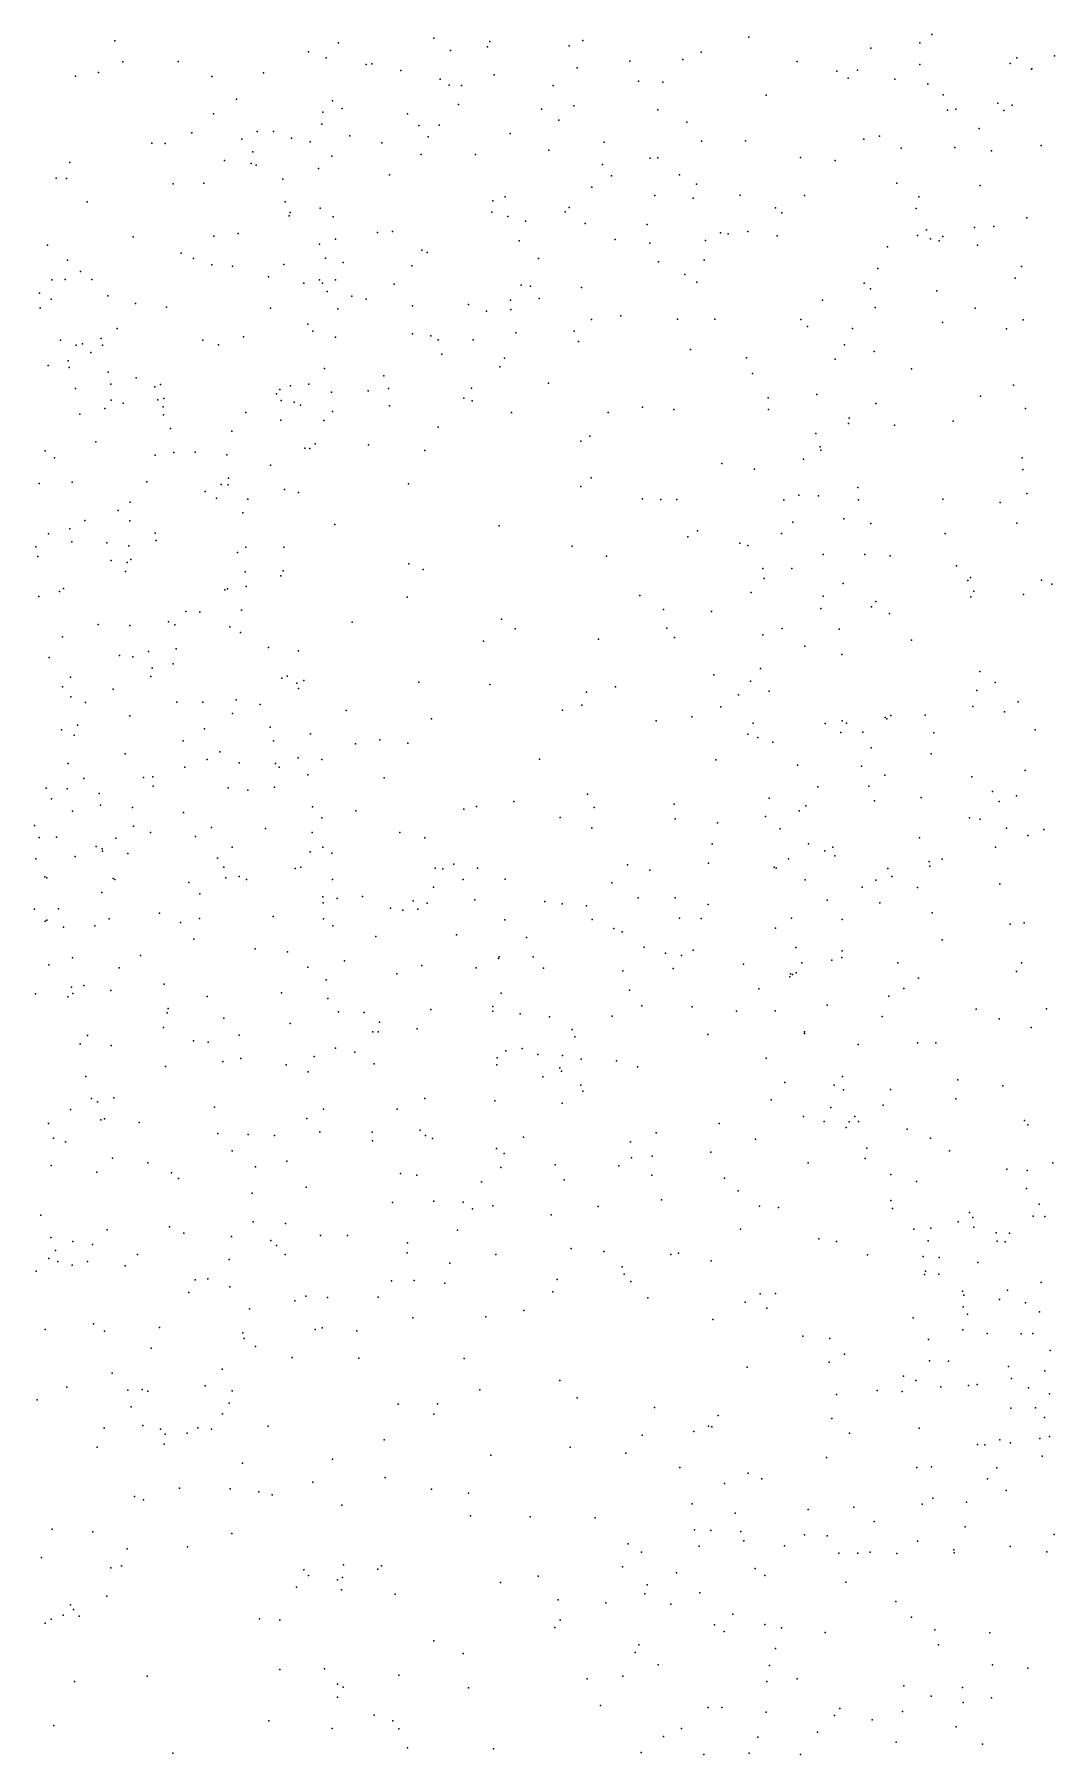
# Model space of a CAD drawing. Header units: metres. Extents: x -23.9 to 23.9, y -28.5 to 28.5.
# Drawn here: x -1.802 to -1.093, y -2.386 to -1.191 of the extents above; entities that cross this region are included whole.
import ezdxf

# ---------------------------------------------------------------- set-up
doc = ezdxf.new("R2010")
doc.units = ezdxf.units.M

msp = doc.modelspace()

# ---------------------------------------------------------------- linework, layer by layer
for p in [(-1.7461, -1.1952, 1.2431), (-1.5244, -1.1933, 5.9861), (-1.421, -1.195, 0.9179), (-1.3057, -1.1927, -0.9183), (-1.1786, -1.1907, -6.1138), (-1.6116, -1.2029, 5.1668), (-1.5994, -1.2071, 5.3288), (-1.5907, -1.1965, -1.254), (-1.5129, -1.2018, -2.042), (-1.4873, -1.1994, 5.8048), (-1.4855, -1.1957, 5.5942), (-1.4304, -1.1986, 6.1459), (-1.3388, -1.203, 25.8389), (-1.2209, -1.2002, -0.818), (-1.1869, -1.1965, -0.3167), (-1.1195, -1.2069, -6.6306), (-1.0932, -1.2056, -5.559), (-1.7575, -1.2171, 7.0486), (-1.7405, -1.2097, -1.0516), (-1.7022, -1.2095, 4.9156), (-1.6429, -1.2174, -1.8235), (-1.5715, -1.2117, -0.0176), (-1.5676, -1.2112, -1.0823), (-1.5474, -1.2157, 5.5079), (-1.4825, -1.2187, 6.1002), (-1.425, -1.2139, 0.4101), (-1.3882, -1.2094, -0.089), (-1.3514, -1.2082, -1.0085), (-1.272, -1.2096, -0.1978), (-1.2445, -1.2162, -5.8397), (-1.2301, -1.2156, -5.9546), (-1.1869, -1.2116, -0.7242), (-1.1241, -1.2109, -2.8122), (-1.1092, -1.2149, -6.124), (-1.1089, -1.2146, -6.7548), (-1.7735, -1.2197, 0.0475), (-1.6788, -1.22, -1.6894), (-1.5201, -1.2219, -20.4906), (-1.5138, -1.2259, 5.7379), (-1.5052, -1.2261, -1.1648), (-1.4416, -1.2263, -0.9905), (-1.3823, -1.2231, 6.3014), (-1.3654, -1.224, 6.4009), (-1.2366, -1.2212, -0.2583), (-1.2043, -1.2217, -5.7155), (-1.1813, -1.225, 24.6115), (-1.6617, -1.2356, -1.457), (-1.5948, -1.2369, 5.9397), (-1.5882, -1.2421, -1.9087), (-1.5074, -1.2395, 0.2676), (-1.4497, -1.2426, 1.0253), (-1.4272, -1.2403, 6.2211), (-1.3688, -1.2431, 0.5162), (-1.2936, -1.2329, -2.1638), (-1.1705, -1.2328, -0.507), (-1.1676, -1.2434, -5.9349), (-1.1617, -1.2427, 25.7652), (-1.1326, -1.2385, -2.7238), (-1.1227, -1.2398, -6.0415), (-1.6776, -1.246, -1.027), (-1.6022, -1.2531, 5.238), (-1.6016, -1.2447, 5.8578), (-1.5427, -1.246, 24.5142), (-1.535, -1.2539, 1.1431), (-1.5207, -1.2537, 6.8565), (-1.4376, -1.2502, 6.7268), (-1.3486, -1.2516, 0.6262), (-1.1284, -1.2437, -5.6967), (-1.7204, -1.2662, 1.2682), (-1.7111, -1.2665, 0.1055), (-1.6926, -1.2591, 22.7137), (-1.658, -1.2634, -1.5663), (-1.6473, -1.2583, 5.015), (-1.6358, -1.2583, -0.0531), (-1.6233, -1.2628, 1.2121), (-1.6103, -1.2653, -1.3752), (-1.5829, -1.2611, -1.0104), (-1.5607, -1.2661, 5.6595), (-1.5284, -1.262, -1.9706), (-1.4714, -1.2596, 6.1564), (-1.4061, -1.2656, 0.9683), (-1.3386, -1.2648, 0.6982), (-1.308, -1.2647, -1.042), (-1.2258, -1.2634, -0.6942), (-1.2148, -1.2614, -0.4005), (-1.1456, -1.2561, -6.7097), (-1.6699, -1.2784, 24.525), (-1.6502, -1.2724, 6.9567), (-1.5954, -1.2753, 5.4153), (-1.5332, -1.2742, -0.0918), (-1.4956, -1.2741, -1.0181), (-1.4445, -1.2712, -2.0476), (-1.3741, -1.2768, -0.8794), (-1.3689, -1.2764, 0.8876), (-1.2698, -1.2763, -0.3278), (-1.2456, -1.2783, 24.5696), (-1.1999, -1.2697, -1.0252), (-1.1625, -1.2694, -2.8517), (-1.137, -1.2716, -6.7984), (-1.1026, -1.268, -5.9204), (-1.787, -1.2906, 5.8513), (-1.7796, -1.2908, -0.0569), (-1.7773, -1.2798, -0.9738), (-1.6514, -1.2804, 5.9352), (-1.648, -1.2816, 0.1328), (-1.6295, -1.2912, -1.6942), (-1.6046, -1.2839, -1.8037), (-1.5553, -1.2882, 6.0823), (-1.4072, -1.2811, 24.521), (-1.401, -1.289, 6.4788), (-1.3538, -1.2884, -0.2208), (-1.7055, -1.2945, -0.0631), (-1.6842, -1.2941, 5.7274), (-1.4148, -1.2969, 6.404), (-1.371, -1.3026, 0.4507), (-1.3421, -1.2947, 0.8179), (-1.3116, -1.3025, -0.7453), (-1.267, -1.3026, 25.8288), (-1.2028, -1.2942, -2.1541), (-1.145, -1.2958, -3.0147), (-1.7653, -1.307, 4.8019), (-1.6278, -1.3071, 5.6583), (-1.6243, -1.3145, -1.6178), (-1.6034, -1.3114, -0.9353), (-1.4841, -1.3142, -0.1737), (-1.4836, -1.3063, -1.2234), (-1.4749, -1.3035, 1.0963), (-1.4332, -1.314, 6.5801), (-1.4305, -1.3109, -1.1749), (-1.3443, -1.3045, -2.091), (-1.2871, -1.3112, -0.6771), (-1.2827, -1.3147, -0.4337), (-1.1893, -1.3118, -6.6757), (-1.1876, -1.3035, -2.7896), (-1.6251, -1.3169, 5.0585), (-1.5945, -1.3176, -1.4261), (-1.473, -1.3173, 0.2677), (-1.4609, -1.3204, -0.8694), (-1.4193, -1.3221, 0.3412), (-1.3762, -1.3228, -0.8018), (-1.1821, -1.3265, -2.6562), (-1.1489, -1.3248, -2.5778), (-1.1354, -1.3241, -3.0856), (-1.1125, -1.3183, 25.7419), (-1.793, -1.3372, 5.779), (-1.7335, -1.3313, -0.1564), (-1.6774, -1.3309, -0.9215), (-1.6605, -1.329, 4.9543), (-1.604, -1.3364, 25.8768), (-1.5928, -1.3331, -1.7442), (-1.5636, -1.3284, 6.8253), (-1.5533, -1.3278, -1.8487), (-1.4651, -1.3341, 6.6505), (-1.3984, -1.3332, -0.2669), (-1.3745, -1.3358, 0.9611), (-1.3358, -1.3339, 0.5179), (-1.3253, -1.3286, 0.5923), (-1.32, -1.3293, 0.7335), (-1.3064, -1.3277, -1.0974), (-1.286, -1.3307, -0.5374), (-1.2094, -1.3383, -2.8588), (-1.1884, -1.3305, -2.9663), (-1.1794, -1.3328, -1.0663), (-1.1734, -1.3342, 24.6012), (-1.1709, -1.3311, -6.4265), (-1.1467, -1.3372, -2.1323), (-1.7791, -1.3475, 3.6042), (-1.7, -1.3427, -22.3192), (-1.6914, -1.3464, 6.9276), (-1.6788, -1.3509, 0.0619), (-1.6287, -1.3506, 0.1182), (-1.5998, -1.3462, 1.2299), (-1.5875, -1.3493, -1.494), (-1.5328, -1.3406, -0.8786), (-1.5291, -1.3422, 0.1921), (-1.4518, -1.3465, -1.9651), (-1.3685, -1.3487, -0.3358), (-1.3367, -1.3476, 0.8684), (-1.7898, -1.3613, 3.9167), (-1.7806, -1.3611, 6.9563), (-1.77, -1.3554, 3.7994), (-1.7621, -1.361, 3.7116), (-1.6643, -1.3517, 6.0368), (-1.6393, -1.3593, 6.87), (-1.604, -1.3612, 5.4024), (-1.5927, -1.3612, 5.3015), (-1.5398, -1.3516, -1.3562), (-1.3502, -1.3575, -0.4038), (-1.2159, -1.3535, -2.1106), (-1.1207, -1.3601, -6.2826), (-1.1162, -1.3521, -2.4786), (-1.7985, -1.3705, -6.5049), (-1.7904, -1.3748, -7.2064), (-1.751, -1.3725, 5.6942), (-1.6149, -1.3637, 6.0982), (-1.6018, -1.3637, -0.2057), (-1.5987, -1.3693, 5.1535), (-1.5815, -1.3727, -1.5696), (-1.5715, -1.3748, -1.6807), (-1.5521, -1.3643, 24.502), (-1.4638, -1.3649, -0.7863), (-1.4574, -1.3658, 6.4413), (-1.4512, -1.3742, -1.2604), (-1.4218, -1.3666, 1.0586), (-1.3417, -1.363, -0.4829), (-1.2256, -1.3635, -2.7745), (-1.221, -1.3675, -6.721), (-1.175, -1.369, -6.8721), (-1.798, -1.3807, -7.5864), (-1.7317, -1.3778, -0.225), (-1.7103, -1.3802, 5.6342), (-1.6379, -1.381, -0.8392), (-1.5912, -1.3815, 5.231), (-1.5394, -1.3794, -0.2538), (-1.5005, -1.3784, -1.8669), (-1.4878, -1.3831, -1.32), (-1.4712, -1.3754, -0.2994), (-1.471, -1.382, 1.1334), (-1.3945, -1.3863, -1.9765), (-1.2544, -1.3754, 24.5562), (-1.2179, -1.3805, -6.4644), (-1.1484, -1.381, -6.94), (-1.7446, -1.3951, 6.9019), (-1.6121, -1.3921, 5.0855), (-1.6085, -1.397, -0.2798), (-1.4675, -1.3981, -0.3669), (-1.4269, -1.3969, 0.2966), (-1.4149, -1.3889, -0.6462), (-1.3552, -1.3886, 0.421), (-1.3293, -1.3887, -1.1746), (-1.2695, -1.3889, 22.7258), (-1.2648, -1.3938, -2.0536), (-1.2335, -1.395, -2.8977), (-1.171, -1.3909, -3.0988), (-1.1267, -1.3953, -2.087), (-1.115, -1.389, -1.1019), (-1.7839, -1.4032, 24.4708), (-1.7729, -1.4067, 25.8341), (-1.7686, -1.4058, -0.3138), (-1.7556, -1.402, -7.2651), (-1.7548, -1.4066, -7.5172), (-1.6851, -1.4032, -0.7866), (-1.6741, -1.4065, 6.0953), (-1.6568, -1.4008, 4.9612), (-1.5929, -1.4011, -0.769), (-1.5392, -1.3989, -1.4604), (-1.5265, -1.4002, 6.2801), (-1.5215, -1.4029, 25.886), (-1.4971, -1.4029, 6.524), (-1.4239, -1.4042, -0.544), (-1.3461, -1.4097, 25.8598), (-1.2392, -1.4065, -6.5545), (-1.7924, -1.4209, 4.7709), (-1.7785, -1.4175, -0.7152), (-1.7778, -1.4222, 3.5501), (-1.7627, -1.4117, 6.0488), (-1.5189, -1.413, 6.6041), (-1.4787, -1.4218, 0.2206), (-1.4753, -1.4157, -0.4646), (-1.3072, -1.4155, -1.9985), (-1.2457, -1.4165, -6.6651), (-1.2185, -1.411, -1.1392), (-1.7508, -1.4254, 0.0411), (-1.7489, -1.4337, -6.1399), (-1.7314, -1.4294, -0.369), (-1.7143, -1.4341, -0.6889), (-1.6113, -1.4339, 5.3992), (-1.6005, -1.4229, -0.356), (-1.5593, -1.4281, -0.6738), (-1.4449, -1.4331, -1.3617), (-1.3031, -1.4264, 0.6031), (-1.1926, -1.4232, -2.5541), (-1.1218, -1.4346, 25.7465), (-1.7734, -1.4368, -0.6128), (-1.7487, -1.4449, -6.5138), (-1.7183, -1.4357, -7.4067), (-1.7162, -1.4448, -0.4648), (-1.7121, -1.4437, 4.8801), (-1.6338, -1.4406, -0.428), (-1.6316, -1.4376, -0.6634), (-1.6305, -1.4451, 24.5186), (-1.6241, -1.435, 1.266), (-1.6216, -1.4462, 6.7126), (-1.5956, -1.4393, 6.2545), (-1.5701, -1.4384, -0.4718), (-1.5559, -1.4368, -0.5942), (-1.5036, -1.4436, -1.6367), (-1.4984, -1.4366, -1.7091), (-1.4979, -1.4454, -1.5456), (-1.2922, -1.4433, -1.2274), (-1.2585, -1.4409, -2.8098), (-1.1446, -1.4422, -6.9815), (-1.7704, -1.4547, -6.0535), (-1.7531, -1.4508, 3.7761), (-1.7403, -1.447, 5.6634), (-1.7126, -1.4496, -0.5609), (-1.7122, -1.455, -6.3917), (-1.6552, -1.4534, 6.187), (-1.6172, -1.4483, -0.5533), (-1.5948, -1.4527, 0.1218), (-1.5553, -1.4489, 6.5402), (-1.4705, -1.4534, -1.4692), (-1.4034, -1.4536, -1.8567), (-1.3795, -1.4498, 24.5231), (-1.3577, -1.4514, -1.9193), (-1.2919, -1.4513, 0.6922), (-1.2359, -1.4574, -3), (-1.2173, -1.4472, -6.3962), (-1.1134, -1.4508, -1.1727), (-1.7075, -1.4646, -7.2951), (-1.6648, -1.4665, 5.5431), (-1.6307, -1.4589, 5.0541), (-1.6009, -1.459, 5.2222), (-1.5215, -1.4636, 24.5086), (-1.4162, -1.4699, 1.0734), (-1.2591, -1.4681, -2.9002), (-1.2364, -1.4612, -6.8081), (-1.2045, -1.4623, -1.9886), (-1.1636, -1.4594, -2.4739), (-1.7946, -1.4801, -7.7217), (-1.7593, -1.4739, 3.8547), (-1.7051, -1.4812, 6.7481), (-1.6903, -1.4811, -6.2689), (-1.6141, -1.4782, 5.125), (-1.6106, -1.4786, 6.6012), (-1.607, -1.4752, 5.3198), (-1.5699, -1.476, 1.2343), (-1.5308, -1.48, 0.1625), (-1.4224, -1.4734, 19.6044), (-1.256, -1.4773, -6.4842), (-1.2557, -1.4797, -2.6689), (-1.788, -1.4849, 24.4315), (-1.718, -1.4832, -7.1963), (-1.6683, -1.4828, 0.068), (-1.638, -1.49, 5.4597), (-1.3243, -1.489, 0.8953), (-1.3017, -1.4929, 0.8215), (-1.2677, -1.486, 25.8231), (-1.1158, -1.4851, -6.1965), (-1.1153, -1.4931, 24.6545), (-1.7986, -1.5028, 3.4645), (-1.7757, -1.502, 3.9292), (-1.724, -1.5017, -7.6162), (-1.6722, -1.5035, -7.4108), (-1.6673, -1.5037, 6.6503), (-1.6672, -1.4992, 6.2786), (-1.542, -1.503, 25.8727), (-1.4223, -1.5049, -1.6048), (-1.4152, -1.4988, -1.5155), (-1.2299, -1.5056, -2.5672), (-1.7354, -1.5158, -6.6025), (-1.6833, -1.5084, -7.5154), (-1.6755, -1.513, -21.1515), (-1.6537, -1.5138, 19.2808), (-1.6283, -1.5069, 6.4485), (-1.6186, -1.509, 5.3877), (-1.3794, -1.5134, -1.7515), (-1.3668, -1.5139, -1.4273), (-1.3557, -1.514, 25.8512), (-1.2814, -1.5142, -2.7857), (-1.2708, -1.511, -6.7355), (-1.2573, -1.5114, -1.3118), (-1.2295, -1.5143, -3.075), (-1.1709, -1.5137, -6.2583), (-1.1309, -1.516, -1.2699), (-1.1124, -1.5097, -2.3714), (-1.7669, -1.5286, -6.6642), (-1.7437, -1.5217, 3.7641), (-1.7357, -1.5287, -7.0798), (-1.6571, -1.5232, 6.5153), (-1.2751, -1.5296, 19.0853), (-1.2397, -1.5274, 23.5073), (-1.7923, -1.5379, 24.3422), (-1.7775, -1.5343, -5.9532), (-1.7181, -1.5373, 6.6118), (-1.5932, -1.5313, 0.1142), (-1.479, -1.5323, 1.163), (-1.3479, -1.5398, -1.5408), (-1.3413, -1.5357, 0.9503), (-1.2829, -1.5376, -1.407), (-1.2209, -1.5306, 24.5891), (-1.1692, -1.5376, -1.8712), (-1.1195, -1.5305, -3.2601), (-1.801, -1.5469, 6.2651), (-1.7996, -1.5535, -7.7895), (-1.776, -1.5433, 3.5296), (-1.7518, -1.5441, 3.6445), (-1.7363, -1.5461, 1.3559), (-1.7175, -1.5424, -6.0449), (-1.6609, -1.5509, -6.4266), (-1.655, -1.5472, -7.3344), (-1.6288, -1.5471, 24.534), (-1.4284, -1.5464, -17.1422), (-1.4045, -1.5533, 0.309), (-1.3118, -1.5443, -1.4713), (-1.3063, -1.546, -1.7279), (-1.254, -1.5522, -6.83), (-1.225, -1.5521, -1.8072), (-1.2074, -1.553, -6.9449), (-1.7486, -1.5564, 6.5432), (-1.7388, -1.5639, 4.8827), (-1.7376, -1.5578, 10.88), (-1.7351, -1.5557, 6.4312), (-1.6555, -1.5643, 5.456), (-1.6292, -1.5635, 10.1062), (-1.5419, -1.5586, 0.1538), (-1.5318, -1.5626, 10.4372), (-1.296, -1.5619, 0.6101), (-1.2757, -1.5619, -6.4775), (-1.1613, -1.56, -3.2066), (-1.7845, -1.5779, -6.718), (-1.7819, -1.5758, 24.2656), (-1.6696, -1.5768, -7.1952), (-1.6678, -1.576, -7.5651), (-1.6548, -1.5745, -6.1894), (-1.6308, -1.5671, 5.1603), (-1.2949, -1.5688, 0.7442), (-1.2401, -1.5723, -1.7044), (-1.1534, -1.5702, -2.4124), (-1.1517, -1.5681, -1.4055), (-1.1492, -1.5776, -6.2107), (-1.1023, -1.57, -6.1513), (-1.095, -1.5729, -7.1271), (-1.7989, -1.5813, 6.4592), (-1.5431, -1.5818, 1.2136), (-1.3813, -1.5807, 24.5515), (-1.3041, -1.5786, 0.8157), (-1.2555, -1.5897, -2.5998), (-1.254, -1.5812, -6.4041), (-1.2203, -1.5885, -1.5739), (-1.2175, -1.5848, 25.775), (-1.1514, -1.5817, -7.031), (-1.1149, -1.5799, -1.7697), (-1.7576, -1.6008, 5.6264), (-1.7356, -1.6016, 24.3655), (-1.7088, -1.599, 24.5262), (-1.7044, -1.601, 4.9579), (-1.6968, -1.5919, 0.06), (-1.6871, -1.5922, -7.631), (-1.6582, -1.5909, 1.3039), (-1.5813, -1.5992, 24.0209), (-1.4774, -1.5972, 24.5405), (-1.3649, -1.5905, 0.9949), (-1.3316, -1.5917, 0.9044), (-1.2079, -1.5931, -6.2916), (-1.7826, -1.6094, 2.6383), (-1.6663, -1.6024, 5.0556), (-1.6588, -1.6063, 25.8605), (-1.49, -1.6125, 0.2078), (-1.468, -1.6039, 23.8846), (-1.4101, -1.6111, 24.072), (-1.3627, -1.6033, 0.3823), (-1.3572, -1.6099, 23.9687), (-1.2959, -1.608, -6.609), (-1.2825, -1.6037, -2.6891), (-1.2429, -1.604, -6.8787), (-1.1926, -1.6117, -2.46), (-1.7918, -1.6238, 3.9482), (-1.743, -1.6223, 24.1586), (-1.7336, -1.6234, 15.5108), (-1.7228, -1.6195, -7.0446), (-1.7036, -1.6177, -6.0076), (-1.6394, -1.6169, 5.2381), (-1.6185, -1.6191, 0.1092), (-1.2667, -1.616, -3.0095), (-1.241, -1.6218, -3.0844), (-1.7769, -1.6374, 2.7255), (-1.7211, -1.637, 24.289), (-1.7202, -1.6312, 24.0687), (-1.7055, -1.6281, 1.4272), (-1.6265, -1.6368, -7.307), (-1.33, -1.6358, 24.1241), (-1.2975, -1.6314, -2.8384), (-1.1452, -1.6334, -7.527), (-1.7824, -1.6442, -6.7551), (-1.7472, -1.6458, 1.5599), (-1.63, -1.6381, -6.428), (-1.6197, -1.6416, -6.3484), (-1.6186, -1.6454, 24.2127), (-1.6147, -1.6397, 1.2552), (-1.5348, -1.6409, 23.7243), (-1.4856, -1.6426, 25.847), (-1.4184, -1.6479, 24.2171), (-1.3983, -1.6442, 1.0333), (-1.3127, -1.6497, 0.5509), (-1.3045, -1.6403, 0.757), (-1.2916, -1.6472, -6.713), (-1.1473, -1.6468, -2.3876), (-1.1345, -1.6411, -7.4286), (-1.7767, -1.651, 23.8857), (-1.7666, -1.6551, -7.8049), (-1.703, -1.6549, 1.5045), (-1.6849, -1.6548, 5.4443), (-1.6619, -1.6531, -6.0749), (-1.6451, -1.6564, -6.5163), (-1.5855, -1.6606, -21.6645), (-1.435, -1.6603, 0.2876), (-1.4217, -1.6568, 24.5709), (-1.325, -1.658, 23.0972), (-1.15, -1.6578, -3.2432), (-1.128, -1.6616, 24.7093), (-1.1186, -1.6545, -7.3449), (-1.772, -1.6707, 4.8999), (-1.7356, -1.6644, 5.5577), (-1.6839, -1.6733, 23.6895), (-1.6643, -1.6628, 5.1648), (-1.6383, -1.6723, -7.5787), (-1.5261, -1.6663, 1.1893), (-1.3699, -1.6679, 23.6955), (-1.3453, -1.6649, 0.4518), (-1.3026, -1.6694, 0.6589), (-1.2525, -1.6697, -6.3707), (-1.2409, -1.6679, 23.8253), (-1.2378, -1.6695, -7.5355), (-1.2109, -1.6655, 24.0051), (-1.2097, -1.6663, -7.6279), (-1.2069, -1.6641, -7.4519), (-1.1831, -1.6639, -7.3835), (-1.7832, -1.6741, -6.8535), (-1.7743, -1.6777, -5.8726), (-1.6987, -1.6817, -6.6551), (-1.6359, -1.6816, 1.4472), (-1.6102, -1.6768, -6.2667), (-1.5788, -1.6838, 24.5775), (-1.5619, -1.6809, 24.3102), (-1.5425, -1.6834, 23.6345), (-1.3064, -1.6771, 25.7753), (-1.2994, -1.6793, -2.7727), (-1.289, -1.6827, 23.7377), (-1.2418, -1.6759, 24.6404), (-1.2265, -1.6756, 24.1348), (-1.1771, -1.6762, -6.2308), (-1.1066, -1.6741, -7.2781), (-1.7785, -1.6974, 1.7523), (-1.7389, -1.6908, 0.0608), (-1.6819, -1.6947, 5.3435), (-1.6731, -1.6894, 0.0852), (-1.6597, -1.697, -6.5829), (-1.6346, -1.6975, 1.5512), (-1.6187, -1.6936, -6.1753), (-1.6024, -1.6946, -7.3841), (-1.451, -1.6944, 24.3228), (-1.3285, -1.6948, 0.8477), (-1.2206, -1.6865, -6.9478), (-1.179, -1.6907, -7.7611), (-1.7677, -1.7078, 2.7916), (-1.7262, -1.7072, 25.8842), (-1.7197, -1.7068, 24.4039), (-1.6975, -1.6999, 1.6785), (-1.632, -1.7, -7.1944), (-1.6121, -1.7054, -7.2877), (-1.5591, -1.7073, 0.1723), (-1.2719, -1.6986, -6.4322), (-1.2273, -1.6993, -6.3104), (-1.2111, -1.7055, -3.1525), (-1.1507, -1.7068, -7.0446), (-1.1136, -1.7023, -3.287), (-1.7939, -1.7145, 5.5917), (-1.7793, -1.715, 3.8022), (-1.757, -1.7183, 2.708), (-1.7195, -1.7132, -7.0092), (-1.6675, -1.7143, -7.6819), (-1.6538, -1.7161, -7.1279), (-1.6352, -1.7139, 1.6224), (-1.4178, -1.7188, 1.0289), (-1.2915, -1.7215, -7.6427), (-1.2577, -1.7136, -7.71), (-1.2222, -1.7132, 25.7486), (-1.1859, -1.721, -7.8283), (-1.1363, -1.717, -7.1315), (-1.1196, -1.7199, -7.2018), (-1.7902, -1.7219, 3.874), (-1.7756, -1.7306, 2.4896), (-1.7561, -1.7265, 2.618), (-1.7338, -1.7281, -5.92), (-1.6984, -1.7314, 5.2807), (-1.6087, -1.7275, 1.283), (-1.5786, -1.7304, 1.384), (-1.5036, -1.7292, 24.3837), (-1.4949, -1.7274, 1.1322), (-1.469, -1.7239, 0.2712), (-1.413, -1.728, 0.3533), (-1.3575, -1.7257, 23.6087), (-1.2707, -1.7304, -7.3419), (-1.266, -1.7268, 24.2916), (-1.2183, -1.7235, 23.7085), (-1.1317, -1.7239, 24.0408), (-1.802, -1.7406, 2.4117), (-1.7331, -1.741, 1.788), (-1.7214, -1.7454, 5.3717), (-1.679, -1.7419, -8.5864), (-1.6414, -1.7427, 1.7036), (-1.6091, -1.7454, -6.4273), (-1.6024, -1.7352, 25.9008), (-1.5481, -1.7454, 1.4654), (-1.4366, -1.7349, 23.5743), (-1.4147, -1.7421, 24.3836), (-1.3569, -1.736, 25.8274), (-1.3275, -1.7388, -7.4818), (-1.294, -1.7343, -6.6576), (-1.2838, -1.7429, -6.7395), (-1.1524, -1.7351, -3.2306), (-1.1448, -1.7362, -0.3885), (-1.1265, -1.7424, 23.8192), (-1.1007, -1.7433, 23.9273), (-1.7986, -1.7488, 3.5952), (-1.7866, -1.7487, 2.8758), (-1.7592, -1.7551, -8.5487), (-1.7549, -1.7567, -6.7512), (-1.7454, -1.7493, 24.5295), (-1.69, -1.7482, -8.6606), (-1.6647, -1.7556, -6.0183), (-1.6015, -1.7555, 1.2055), (-1.5308, -1.7492, 24.6183), (-1.3311, -1.7532, 0.6555), (-1.2642, -1.7534, -3.01), (-1.2472, -1.7556, -7.8289), (-1.187, -1.7492, -6.2601), (-1.1343, -1.7556, 24.1789), (-1.1117, -1.7475, -6.156), (-1.8009, -1.7638, -8.6873), (-1.7738, -1.762, -5.8572), (-1.7546, -1.7583, -7.8168), (-1.737, -1.7599, 0.0875), (-1.6747, -1.7632, -8.4306), (-1.6168, -1.7694, -7.5651), (-1.6105, -1.7589, -8.707), (-1.5954, -1.7598, -8.5031), (-1.5106, -1.7675, -8.6583), (-1.39, -1.7679, 0.9399), (-1.3337, -1.7667, -7.3608), (-1.2781, -1.7638, -7.2742), (-1.2529, -1.7581, -2.5919), (-1.2459, -1.7617, -6.3793), (-1.1803, -1.7655, 24.2788), (-1.1798, -1.7689, -6.996), (-1.1712, -1.7639, 24.7529), (-1.7948, -1.7762, 4.989), (-1.7934, -1.7769, 3.7239), (-1.7474, -1.7774, -8.4138), (-1.7461, -1.7781, 5.1194), (-1.6947, -1.7802, 24.6344), (-1.6703, -1.7695, 23.5379), (-1.6691, -1.7769, -8.8087), (-1.6598, -1.7761, -7.0906), (-1.6547, -1.778, 0.1343), (-1.6209, -1.7705, -7.2028), (-1.5948, -1.778, -6.3339), (-1.5236, -1.7702, 23.51), (-1.5182, -1.7706, -8.4928), (-1.5041, -1.7781, -8.731), (-1.4942, -1.7703, -8.569), (-1.4749, -1.7779, 1.0744), (-1.4008, -1.7804, 0.4163), (-1.3745, -1.7715, -7.579), (-1.2881, -1.7695, -6.568), (-1.2867, -1.7702, -2.8805), (-1.2666, -1.7784, -6.8007), (-1.2174, -1.7786, -6.9339), (-1.209, -1.7705, 23.6371), (-1.2063, -1.776, 19.9758), (-1.1312, -1.7811, -2.3812), (-1.7552, -1.7871, 2.7617), (-1.6871, -1.788, -7.7261), (-1.6016, -1.7901, -8.8243), (-1.5916, -1.7912, 1.7314), (-1.5741, -1.79, -8.387), (-1.5389, -1.7928, 1.2463), (-1.5248, -1.7833, 1.6031), (-1.4959, -1.7921, 1.4805), (-1.4473, -1.7933, -8.6892), (-1.3825, -1.7908, 24.6665), (-1.3569, -1.7908, 0.8195), (-1.2512, -1.7924, 24.374), (-1.2268, -1.7835, -2.5273), (-1.1885, -1.7836, -7.1127), (-1.8019, -1.7986, -8.8298), (-1.7852, -1.7985, 5.4554), (-1.7501, -1.8053, 5.2222), (-1.7151, -1.8015, 1.8609), (-1.6873, -1.8052, -8.8868), (-1.6362, -1.8039, -8.3272), (-1.6014, -1.7944, -6.2264), (-1.6011, -1.8053, -7.2843), (-1.5546, -1.7981, 1.1541), (-1.546, -1.7995, 1.6742), (-1.5357, -1.7988, 0.2305), (-1.5291, -1.7945, 25.9315), (-1.4353, -1.7951, -8.5328), (-1.4185, -1.7963, 25.8893), (-1.3537, -1.805, 0.7504), (-1.3387, -1.8052, -7.2807), (-1.3339, -1.7954, -7.7748), (-1.276, -1.8049, -6.4977), (-1.2145, -1.7943, -6.309), (-1.1783, -1.8013, -3.1797), (-1.7946, -1.8071, -8.3459), (-1.7934, -1.8064, 0.0835), (-1.7817, -1.8111, 2.446), (-1.7601, -1.8103, -6.9308), (-1.7006, -1.8079, 25.9575), (-1.5947, -1.8103, -7.4714), (-1.5088, -1.8166, 24.666), (-1.4751, -1.806, -8.795), (-1.4144, -1.8058, -7.5275), (-1.3995, -1.8121, -7.6853), (-1.3937, -1.8144, -7.3588), (-1.2872, -1.812, -2.7962), (-1.2408, -1.8058, -3.0583), (-1.1241, -1.8091, -3.2555), (-1.1144, -1.8081, 23.686), (-1.6912, -1.8196, 24.4914), (-1.6486, -1.8263, -6.5952), (-1.6262, -1.8284, -6.1041), (-1.5648, -1.8177, -8.3124), (-1.46, -1.8185, 24.4815), (-1.3783, -1.825, -8.7487), (-1.3636, -1.8292, -8.4769), (-1.3443, -1.8272, -8.6181), (-1.2729, -1.8253, -2.9473), (-1.2409, -1.8277, -2.5824), (-1.1712, -1.8199, -7.0513), (-1.792, -1.8374, 5.111), (-1.7755, -1.8325, 5.3139), (-1.7432, -1.8395, 2.6823), (-1.7282, -1.831, -6.7267), (-1.6121, -1.8391, -7.6003), (-1.5866, -1.8347, -7.3622), (-1.5329, -1.8379, -8.9207), (-1.495, -1.8395, 0.3103), (-1.4796, -1.8329, -8.8729), (-1.4791, -1.8319, -8.332), (-1.4555, -1.8318, 23.4596), (-1.4483, -1.8398, 1.4383), (-1.3583, -1.8399, -7.8278), (-1.3524, -1.8309, 24.4717), (-1.3094, -1.8369, -7.192), (-1.2687, -1.8359, -6.7607), (-1.2479, -1.8342, -6.4142), (-1.241, -1.8324, -7.1281), (-1.2021, -1.8361, -7.9786), (-1.1162, -1.8359, 24.3084), (-1.7762, -1.8529, 23.5019), (-1.7676, -1.8518, -8.2512), (-1.7119, -1.8508, -7.7648), (-1.5994, -1.8477, -8.9485), (-1.5503, -1.8437, 1.7636), (-1.3932, -1.8416, -7.7588), (-1.2772, -1.8458, -6.5879), (-1.2766, -1.8436, -7.9182), (-1.2753, -1.8441, -2.872), (-1.2728, -1.8429, -2.7347), (-1.1878, -1.8467, -2.4833), (-1.1197, -1.8421, -6.1891), (-1.8012, -1.8575, 5.1854), (-1.7787, -1.8597, -5.8476), (-1.7754, -1.8574, -8.9572), (-1.749, -1.8552, 2.6109), (-1.682, -1.8593, 24.6626), (-1.6304, -1.8568, -6.5336), (-1.5982, -1.8607, -6.2558), (-1.4778, -1.857, 1.2458), (-1.3886, -1.8551, 0.5556), (-1.2987, -1.854, 22.6821), (-1.2083, -1.8591, -6.9124), (-1.1979, -1.8539, 23.5441), (-1.7097, -1.8708, -8.9899), (-1.709, -1.8677, -5.9435), (-1.6705, -1.8744, -8.2003), (-1.5908, -1.8701, -8.2231), (-1.5728, -1.8705, 25.9749), (-1.5265, -1.8684, 23.4249), (-1.4836, -1.8663, 1.6756), (-1.4834, -1.8697, 1.0995), (-1.4646, -1.8715, 25.9478), (-1.4441, -1.8736, 0.9331), (-1.4005, -1.8731, -8.31), (-1.3799, -1.8658, 0.7025), (-1.345, -1.8666, -8.3989), (-1.3141, -1.8695, -8.7571), (-1.2874, -1.8693, -8.5667), (-1.2512, -1.8655, -2.6492), (-1.2131, -1.8733, 25.7917), (-1.1477, -1.8682, 25.6999), (-1.1317, -1.8749, -8.0417), (-1.0989, -1.868, -2.3705), (-1.7652, -1.8864, 2.8205), (-1.7122, -1.881, -7.0074), (-1.6597, -1.8863, -7.0897), (-1.6243, -1.8782, 0.2147), (-1.5668, -1.8839, -7.4222), (-1.5632, -1.8839, -7.5378), (-1.5623, -1.8773, 0.2708), (-1.536, -1.8818, -8.9841), (-1.4283, -1.8823, 1.5203), (-1.4266, -1.8875, 0.8666), (-1.3342, -1.8859, -8.8315), (-1.267, -1.8839, 24.7635), (-1.267, -1.8851, -8.6455), (-1.1095, -1.881, 24.9092), (-1.7703, -1.8924, -6.9147), (-1.7487, -1.8935, -8.1876), (-1.6915, -1.8903, 23.4382), (-1.6813, -1.8911, -6.647), (-1.5929, -1.8953, 1.8578), (-1.5793, -1.898, -7.2779), (-1.4744, -1.8971, -7.61), (-1.4632, -1.8955, -7.3772), (-1.4523, -1.8998, -8.9661), (-1.435, -1.9005, 0.505), (-1.2296, -1.8928, -3.0166), (-1.1885, -1.8915, -3.1219), (-1.1758, -1.8917, -6.2983), (-1.7109, -1.9081, 24.5929), (-1.6712, -1.9046, -9.045), (-1.6585, -1.9025, 1.9232), (-1.6272, -1.9068, 24.5394), (-1.6118, -1.9117, -6.4474), (-1.6076, -1.9012, -7.2134), (-1.5659, -1.9062, 24.6225), (-1.4808, -1.9069, 1.0061), (-1.4805, -1.9021, -7.4788), (-1.437, -1.9089, 24.701), (-1.4359, -1.9112, -7.7775), (-1.4221, -1.903, 1.3152), (-1.3975, -1.9041, 24.5346), (-1.383, -1.9083, -8.9366), (-1.2937, -1.9022, -7.111), (-1.7662, -1.9151, 2.5183), (-1.4488, -1.9152, -8.216), (-1.4223, -1.9211, 0.7292), (-1.2807, -1.9192, -7.9896), (-1.2463, -1.9211, -8.4347), (-1.2406, -1.9151, 24.4838), (-1.2399, -1.9242, -6.5053), (-1.2073, -1.9241, -8.6054), (-1.1605, -1.9174, -2.4857), (-1.1292, -1.9214, 23.267), (-1.7624, -1.9302, 2.7615), (-1.7581, -1.9327, -7.8139), (-1.7468, -1.9298, -5.9024), (-1.6769, -1.9364, 0.2195), (-1.5307, -1.9304, 0.3555), (-1.4821, -1.9319, -7.7004), (-1.4354, -1.9336, 1.2168), (-1.421, -1.9251, -7.2364), (-1.2902, -1.9311, -8.8639), (-1.2487, -1.9366, -6.6174), (-1.2122, -1.935, -8.713), (-1.1619, -1.9305, -6.9598), (-1.7923, -1.9476, 26.0005), (-1.777, -1.9379, -6.8241), (-1.7558, -1.945, -9.0778), (-1.7532, -1.9444, -6.9618), (-1.7293, -1.9469, -8.1183), (-1.6128, -1.9441, -9.0798), (-1.6011, -1.9378, 23.3873), (-1.5499, -1.9376, -20.1669), (-1.3262, -1.9476, 23.4091), (-1.2676, -1.9427, -8.35), (-1.2534, -1.9463, 25.858), (-1.236, -1.9465, -6.7047), (-1.232, -1.9429, 23.4516), (-1.2294, -1.9463, -2.9539), (-1.1141, -1.9456, 25.6975), (-1.1119, -1.9486, -6.2426), (-1.7888, -1.9578, 2.8642), (-1.7803, -1.9603, -6.8934), (-1.6746, -1.9547, -7.0767), (-1.6536, -1.9554, -6.0688), (-1.6352, -1.9561, 0.2767), (-1.6038, -1.9535, -6.3354), (-1.5674, -1.9538, 1.8908), (-1.5672, -1.9596, -7.5829), (-1.5341, -1.9523, -7.4327), (-1.5302, -1.9561, 0.9906), (-1.5254, -1.958, 12.4961), (-1.4622, -1.9571, -8.1508), (-1.3878, -1.9605, 1.2872), (-1.3701, -1.9542, 1.4274), (-1.3011, -1.9585, -7.0665), (-1.2379, -1.9505, -2.7608), (-1.1957, -1.9517, -8.4869), (-1.1795, -1.9579, -6.3598), (-1.7478, -1.9718, -6.7253), (-1.6647, -1.9667, -6.5934), (-1.4809, -1.9651, 1.0641), (-1.4757, -1.9685, 25.9872), (-1.3872, -1.9716, -7.9293), (-1.3728, -1.9704, 1.561), (-1.332, -1.9676, -8.9722), (-1.2247, -1.972, -8.8471), (-1.2237, -1.9647, -2.6852), (-1.1662, -1.9667, 24.474), (-1.7904, -1.9768, 2.4657), (-1.7587, -1.9816, 2.6725), (-1.7231, -1.975, 2.008), (-1.7067, -1.9819, 23.3812), (-1.6484, -1.9778, 26.0216), (-1.6266, -1.9738, -7.6544), (-1.5476, -1.9825, 0.4001), (-1.5362, -1.9835, 23.3507), (-1.478, -1.9783, 0.5331), (-1.4402, -1.9764, -7.8616), (-1.3959, -1.9772, 1.6537), (-1.3731, -1.9836, -7.1119), (-1.2643, -1.9749, -8.2875), (-1.207, -1.983, -6.7997), (-1.1263, -1.9794, -3.1576), (-1.1122, -1.9803, -2.4566), (-1.0945, -1.975, 24.9979), (-1.7019, -1.9859, -7.7199), (-1.6507, -1.9961, 1.9809), (-1.6131, -1.9918, -8.0782), (-1.4914, -1.9881, 0.8455), (-1.434, -1.9869, -7.1933), (-1.3226, -1.9856, 25.9208), (-1.3131, -1.9945, -8.2148), (-1.1892, -1.9879, -3.0182), (-1.1126, -1.9929, -8.1906), (-1.5531, -2.0025, -9.1223), (-1.5246, -2.0016, 0.4819), (-1.5042, -2.0023, -7.7503), (-1.4976, -2.007, 1.8536), (-1.4834, -2.005, 0.6772), (-1.4104, -2.0054, -8.1305), (-1.3662, -2.0007, -9.0436), (-1.2983, -2.0051, -8.0323), (-1.285, -2.0061, 24.7673), (-1.2069, -2.0012, -6.9711), (-1.2057, -2.0068, -2.904), (-1.1039, -2.0037, 15.5757), (-1.7975, -2.0113, -6.8481), (-1.7082, -2.0194, -6.6435), (-1.65, -2.016, -6.5111), (-1.6275, -2.0172, -6.4004), (-1.4429, -2.0111, 1.7817), (-1.1791, -2.0205, -6.9035), (-1.1602, -2.0159, 23.4574), (-1.1524, -2.0095, 25.7781), (-1.1501, -2.0129, -8.4511), (-1.1494, -2.0197, -8.1246), (-1.108, -2.012, -6.2882), (-1.1, -2.0124, 14.2514), (-1.7906, -2.0268, 23.3971), (-1.7753, -2.0297, -17.4334), (-1.7617, -2.0317, -6.9878), (-1.7514, -2.0216, 0.2722), (-1.6982, -2.0239, -7.074), (-1.6651, -2.0262, -7.1489), (-1.6378, -2.029, -9.1532), (-1.6339, -2.0325, -7.2156), (-1.6032, -2.0255, 0.4056), (-1.5845, -2.0256, 1.9455), (-1.5427, -2.0305, -7.3321), (-1.5081, -2.0218, 0.7471), (-1.3115, -2.0212, 24.6884), (-1.2569, -2.0278, -8.9613), (-1.2448, -2.0297, -8.2413), (-1.1911, -2.0211, -6.5019), (-1.181, -2.0292, 24.8165), (-1.1337, -2.0237, 15.3327), (-1.133, -2.0295, -6.3545), (-1.1275, -2.0298, -8.5242), (-1.1245, -2.0238, -8.6286), (-1.792, -2.0416, 26.0186), (-1.7874, -2.0359, -7.929), (-1.7857, -2.0436, 2.6098), (-1.7651, -2.0436, -8.0463), (-1.7304, -2.0387, -5.971), (-1.6667, -2.0423, -7.6187), (-1.6277, -2.0386, -6.2984), (-1.543, -2.0375, 0.8353), (-1.4813, -2.0386, -7.8703), (-1.4291, -2.0345, -7.9399), (-1.4063, -2.0366, 20.0904), (-1.3599, -2.0386, 1.6245), (-1.3544, -2.0377, 1.2842), (-1.3319, -2.0432, 1.4545), (-1.2232, -2.0389, -8.1024), (-1.1844, -2.0401, -8.324), (-1.1734, -2.0408, 14.1272), (-1.1465, -2.0442, -8.2489), (-1.8008, -2.0502, 2.8195), (-1.7758, -2.0461, -5.9111), (-1.739, -2.0465, -7.7373), (-1.6904, -2.0564, -6.0565), (-1.6816, -2.0557, 23.3441), (-1.5133, -2.0448, 0.9947), (-1.4387, -2.0561, 1.0904), (-1.3937, -2.0473, 1.7197), (-1.3923, -2.0523, 1.171), (-1.1836, -2.0527, 14.0028), (-1.1829, -2.0504, -2.852), (-1.1736, -2.0523, -6.7129), (-1.6947, -2.0651, -6.5802), (-1.6662, -2.0613, -6.1237), (-1.6135, -2.0676, -7.2917), (-1.5631, -2.0683, 0.6489), (-1.5538, -2.057, -7.6997), (-1.5382, -2.0568, -8.0438), (-1.5169, -2.0586, -9.1548), (-1.4419, -2.0646, -8.0731), (-1.3877, -2.0575, -7.0877), (-1.2978, -2.066, 23.3637), (-1.2871, -2.0659, -7.0036), (-1.1571, -2.0641, -2.9627), (-1.1563, -2.067, 15.244), (-1.1259, -2.0635, -3.0431), (-1.1026, -2.0582, 13.8043), (-1.6526, -2.0764, 2.0153), (-1.6211, -2.0709, -8.0218), (-1.5983, -2.0687, 0.5153), (-1.462, -2.0777, -7.1789), (-1.3759, -2.0688, 25.9662), (-1.3081, -2.0718, -9.0565), (-1.2932, -2.076, -8.1253), (-1.1568, -2.075, -6.7862), (-1.1537, -2.0803, -2.7241), (-1.1315, -2.07, -8.3972), (-1.1135, -2.0724, -2.576), (-1.1037, -2.0785, -8.7477), (-1.7946, -2.0909, 0.3446), (-1.761, -2.0868, -6.679), (-1.7533, -2.092, -7.9015), (-1.715, -2.0894, 0.3951), (-1.6069, -2.0908, -7.6282), (-1.6021, -2.0897, 0.7607), (-1.5779, -2.0918, 26.0268), (-1.5391, -2.0828, -7.2817), (-1.4884, -2.082, -7.9501), (-1.3306, -2.0839, 1.5664), (-1.1915, -2.0827, -8.9413), (-1.157, -2.0911, -6.6036), (-1.7209, -2.1038, -7.0951), (-1.6573, -2.0931, 0.4738), (-1.6562, -2.0971, -6.4037), (-1.6483, -2.1027, -9.2061), (-1.268, -2.0955, 25.8987), (-1.2493, -2.0972, 14.0848), (-1.1807, -2.0979, 15.6887), (-1.14, -2.0936, -8.8658), (-1.1165, -2.0939, 24.5345), (-1.1084, -2.0936, 24.6542), (-1.6229, -2.1104, 0.8847), (-1.5765, -2.1108, -9.2013), (-1.5035, -2.1111, 0.9735), (-1.2498, -2.1135, 14.1925), (-1.2392, -2.1079, 13.9359), (-1.1801, -2.1127, 23.4032), (-1.1668, -2.1129, 13.7868), (-1.0962, -2.1055, -6.3975), (-1.748, -2.1213, -5.9945), (-1.6715, -2.1184, -6.1671), (-1.437, -2.1263, 23.3087), (-1.3067, -2.1171, 1.432), (-1.1982, -2.1233, 24.6039), (-1.1897, -2.1262, 15.165), (-1.1252, -2.1166, 14.4263), (-1.1231, -2.1248, -2.9055), (-1.0999, -2.1196, -8.8123), (-1.8, -2.1397, 0.436), (-1.7794, -2.1309, -9.2135), (-1.7372, -2.1329, 0.4798), (-1.7271, -2.1326, -7.6566), (-1.7231, -2.1337, 2.0709), (-1.6834, -2.1299, -7.2129), (-1.6645, -2.1334, 0.7763), (-1.4925, -2.1328, 1.917), (-1.425, -2.1383, 1.0646), (-1.2448, -2.1361, 15.649), (-1.2165, -2.1333, -8.146), (-1.1992, -2.1339, -6.9102), (-1.1722, -2.1307, 15.7687), (-1.1529, -2.1298, 25.8038), (-1.147, -2.1291, 21.6406), (-1.1114, -2.1313, -2.6788), (-1.0968, -2.1356, -3.0057), (-1.7347, -2.1446, 26.0338), (-1.6713, -2.1494, 0.6885), (-1.6666, -2.142, -6.2977), (-1.5492, -2.1427, 1.9671), (-1.5244, -2.1496, -7.9679), (-1.522, -2.1426, -7.8708), (-1.3711, -2.1451, 1.752), (-1.327, -2.1505, -9.1224), (-1.1237, -2.1456, -8.2961), (-1.1065, -2.1452, -6.5458), (-1.7536, -2.1595, -6.6086), (-1.7266, -2.1575, -7.1534), (-1.7143, -2.16, -6.5128), (-1.7112, -2.1636, 23.3239), (-1.6958, -2.1628, -7.5215), (-1.6885, -2.1591, -7.2827), (-1.679, -2.1602, -7.3536), (-1.6395, -2.1581, -7.5989), (-1.3438, -2.1617, 23.3204), (-1.3336, -2.1581, 1.24), (-1.3313, -2.1586, 1.6461), (-1.2479, -2.1527, 15.2325), (-1.2358, -2.163, 13.8177), (-1.1872, -2.1595, -9.0008), (-1.1001, -2.1521, -6.6949), (-1.7585, -2.1727, 0.6454), (-1.7119, -2.1706, -9.2359), (-1.559, -2.1675, -7.2591), (-1.4298, -2.1726, 25.9878), (-1.3798, -2.1643, 1.1241), (-1.1468, -2.1707, -3.4056), (-1.1416, -2.171, -8.9455), (-1.1313, -2.1675, -3.4977), (-1.1238, -2.1697, 13.6761), (-1.1034, -2.1666, -3.2374), (-1.0967, -2.1652, -6.6148), (-1.6575, -2.1837, 0.8436), (-1.595, -2.181, -9.2346), (-1.485, -2.1783, -9.2116), (-1.3911, -2.1768, -9.1728), (-1.3535, -2.1868, 25.9553), (-1.2516, -2.1798, 25.8854), (-1.1889, -2.1867, 14.4381), (-1.1787, -2.1863, 15.0845), (-1.1333, -2.1871, 12.114), (-1.1018, -2.1789, -8.8843), (-1.6085, -2.1969, -7.9185), (-1.5584, -2.1936, 26.0219), (-1.3225, -2.1978, 14.1351), (-1.306, -2.1908, 1.5563), (-1.2967, -2.1947, 1.478), (-1.1399, -2.1946, 15.8651), (-1.7324, -2.207, -6.1584), (-1.7261, -2.2093, -6.4349), (-1.7013, -2.2011, 2.0713), (-1.6659, -2.2015, 0.7437), (-1.6461, -2.2036, -7.3984), (-1.6368, -2.2058, -7.4715), (-1.526, -2.2019, 21.8111), (-1.5004, -2.2045, -7.1874), (-1.1778, -2.208, -3.5521), (-1.1544, -2.2109, -6.8572), (-1.1269, -2.2027, 23.4223), (-1.5885, -2.2129, 0.8875), (-1.4991, -2.2204, 23.2898), (-1.4575, -2.2211, 23.7117), (-1.4124, -2.2217, 1.8273), (-1.3451, -2.212, 1.1894), (-1.3152, -2.2186, 13.9106), (-1.2643, -2.216, 15.1645), (-1.2327, -2.2144, 15.7867), (-1.1852, -2.2122, -3.3049), (-1.7897, -2.2296, -6.5742), (-1.7615, -2.2314, -7.5825), (-1.6649, -2.2326, 26.0296), (-1.3433, -2.2301, 14.0156), (-1.332, -2.2305, 15.3061), (-1.3111, -2.2312, 18.7313), (-1.267, -2.2336, 13.7735), (-1.2513, -2.2342, -6.9369), (-1.2185, -2.2244, -3.4682), (-1.1554, -2.2281, -3.1707), (-1.0935, -2.2334, 25.6981), (-1.7375, -2.2433, 0.7585), (-1.6957, -2.2418, -7.9391), (-1.3894, -2.2399, 23.3), (-1.3801, -2.2456, -9.1965), (-1.3402, -2.2415, 15.5933), (-1.3092, -2.2378, 1.2831), (-1.2808, -2.2412, 14.3719), (-1.2431, -2.2464, -3.3995), (-1.23, -2.2462, 23.3508), (-1.2214, -2.2457, -9.0871), (-1.2028, -2.2465, -3.229), (-1.1884, -2.238, -3.622), (-1.1631, -2.244, -3.0879), (-1.163, -2.2461, 15.009), (-1.124, -2.2417, 14.5527), (-1.0987, -2.2453, -8.9276), (-1.7971, -2.2492, -9.2537), (-1.7488, -2.2565, 26.0196), (-1.7414, -2.255, 2.0919), (-1.6149, -2.2578, -7.5777), (-1.5872, -2.2545, 2.01), (-1.5634, -2.2574, -7.292), (-1.5608, -2.2552, -7.7959), (-1.3933, -2.2557, -7.0398), (-1.3013, -2.257, -9.1489), (-1.6198, -2.27, -7.8916), (-1.6115, -2.2619, -7.4273), (-1.5915, -2.2649, 23.29), (-1.5879, -2.2633, -7.3586), (-1.4782, -2.2668, -9.2407), (-1.4519, -2.2622, 1.0001), (-1.3763, -2.2683, 1.7851), (-1.356, -2.26, 14.2038), (-1.2945, -2.2618, 1.5263), (-1.2383, -2.2665, 14.4609), (-1.777, -2.2821, -7.9343), (-1.7518, -2.2762, 23.3251), (-1.5886, -2.2718, -7.7012), (-1.5513, -2.2748, -9.2627), (-1.4382, -2.2788, 1.876), (-1.405, -2.2809, -19.2102), (-1.3779, -2.2746, 15.4812), (-1.3599, -2.2817, 1.1311), (-1.3397, -2.2739, 1.7081), (-1.2034, -2.2799, -3.6913), (-1.7945, -2.295, -6.1664), (-1.7904, -2.2921, -7.5432), (-1.7821, -2.2895, -6.4221), (-1.7748, -2.2854, -7.3006), (-1.7708, -2.29, -7.4088), (-1.6456, -2.2919, 2.0537), (-1.6316, -2.2929, 0.8486), (-1.4367, -2.2928, -7.0814), (-1.3168, -2.2888, 15.7341), (-1.1926, -2.2908, -21.7327), (-1.5245, -2.3073, 0.9254), (-1.4405, -2.2979, 25.9733), (-1.3296, -2.296, 13.8224), (-1.3227, -2.3008, 1.2352), (-1.2944, -2.2959, -6.9617), (-1.2829, -2.2982, -3.5022), (-1.2527, -2.3015, -3.2233), (-1.1765, -2.2997, -9.0624), (-1.1383, -2.3017, -3.0549), (-1.5042, -2.316, 1.946), (-1.3846, -2.3154, 15.5625), (-1.382, -2.3099, 13.9641), (-1.287, -2.3125, -3.308), (-1.1739, -2.31, 12.6347), (-1.6316, -2.3272, -9.2799), (-1.6004, -2.3267, -7.4684), (-1.5489, -2.331, -7.8103), (-1.3686, -2.324, 25.9354), (-1.2912, -2.3244, -3.5703), (-1.1364, -2.3238, 14.9406), (-1.1117, -2.3263, -8.9773), (-1.7741, -2.3354, -9.2742), (-1.7236, -2.3318, -7.9223), (-1.5915, -2.3373, -7.6393), (-1.5875, -2.3395, 0.8861), (-1.5003, -2.3398, -7.1824), (-1.418, -2.3336, 1.0547), (-1.3932, -2.3319, 23.2983), (-1.2931, -2.3356, -9.1617), (-1.2721, -2.3337, 15.0708), (-1.198, -2.3385, 14.5527), (-1.1572, -2.3397, 13.5788), (-1.5914, -2.3465, 2.008), (-1.4088, -2.3522, 14.0644), (-1.3339, -2.3536, 14.3865), (-1.3243, -2.3536, 1.6443), (-1.2423, -2.3542, -3.735), (-1.1789, -2.3457, 23.3538), (-1.1568, -2.3501, -3.8254), (-1.137, -2.3468, 25.7128), (-1.7885, -2.3661, -7.9258), (-1.6392, -2.3628, -7.8989), (-1.566, -2.359, -7.7461), (-1.5529, -2.3629, 23.2925), (-1.2936, -2.3567, 1.4258), (-1.2462, -2.3592, -3.1157), (-1.2199, -2.3621, 14.9859), (-1.1989, -2.3563, -3.0608), (-1.1616, -2.3669, 16.0117), (-1.5952, -2.3682, -7.5752), (-1.5487, -2.3685, -7.2785), (-1.3649, -2.3737, 13.8309), (-1.3525, -2.3681, -9.2078), (-1.2994, -2.3743, 1.5011), (-1.258, -2.3706, 13.6592), (-1.2033, -2.3777, -9.1007), (-1.1433, -2.3791, -6.8948), (-1.7058, -2.3854, -9.2876), (-1.5428, -2.3816, 25.975), (-1.4831, -2.3824, 0.9772), (-1.3804, -2.3848, 15.2315), (-1.3368, -2.3863, -3.5549), (-1.3054, -2.3854, -3.2057), (-1.2698, -2.3862, 14.4968)]:
    msp.add_point(p)

doc.saveas('drawing.dxf')
